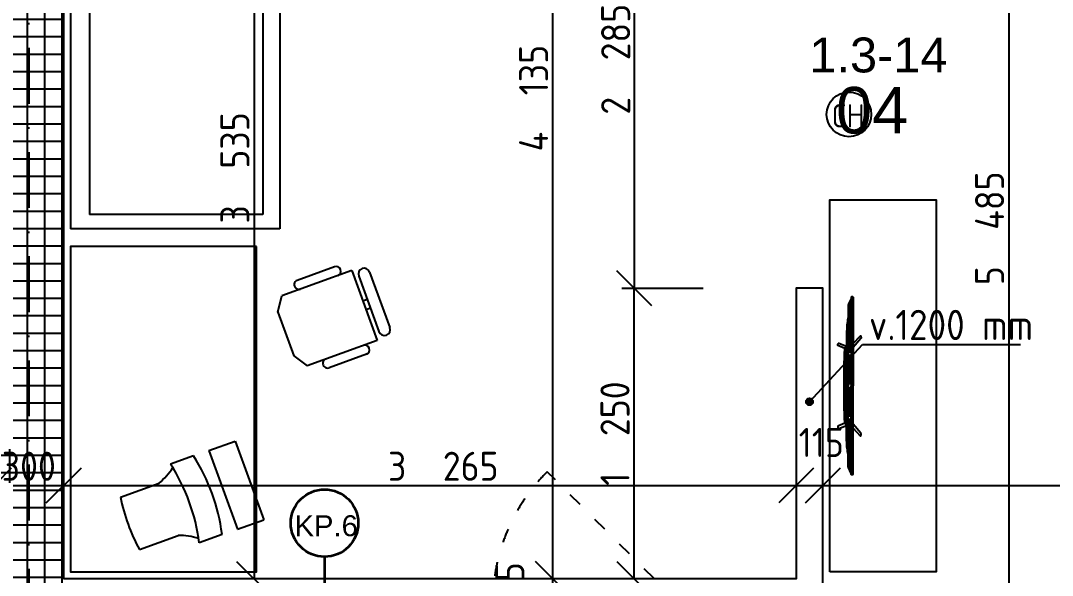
# Model space of a CAD drawing. Extents: x 4511820 to 5180432, y -1526536 to -944957.
# Drawn here: x 5109347 to 5113784, y -1297995 to -1295609 of the extents above; entities that cross this region are included whole.
import ezdxf

# ---------------------------------------------------------------- set-up
doc = ezdxf.new("R2010")
doc.units = 0
doc.header["$MEASUREMENT"] = 0
doc.linetypes.add('ACAD_ISO03W100', pattern=[30, 12, -18])
doc.linetypes.add('BODKOCIARKOVANA_3', pattern=[5.6, 3, -1.3, 0, -1.3])
doc.layers.get('0').update_dxf_attribs({"linetype": 'CONTINUOUS'})
doc.layers.get('Defpoints').update_dxf_attribs({"color": 61, "linetype": 'CONTINUOUS'})
for name, color, linetype in [('KÓTY', 4, 'CONTINUOUS'), ('MÚRY', 1, 'CONTINUOUS'), ('OKNÁ', 143, 'CONTINUOUS'), ('osi', 253, 'CONTINUOUS'), ('Plochy', 41, 'CONTINUOUS'), ('POPIS', 7, 'CONTINUOUS'), ('TENKÁ', 7, 'CONTINUOUS'), ('ZARIADENIE', 47, 'CONTINUOUS'), ('ZZ-chladenie', 133, 'CONTINUOUS'), ('ŠRAFY', 82, 'CONTINUOUS')]:
    doc.layers.add(name, color=color, linetype=linetype)
doc.layers.add('preklady', color=74, linetype='CONTINUOUS', lineweight=35)
doc.styles.add('ARIAL', font='arial.ttf')
doc.styles.add('STYLE1', font='isocp.shx')
doc.dimstyles.new('STANDARD-50', dxfattribs={"dimtxt": 125, "dimasz": 150, "dimexe": 10, "dimexo": 200, "dimgap": 20, "dimtad": 1, "dimdsep": 46, "dimlunit": 6, "dimtxsty": 'STYLE1', "dimblk1": 'OBLIQUE', "dimblk2": 'OBLIQUE', "dimsah": 1, "dimcen": 2.5, "dimse1": 1, "dimse2": 1, "dimadec": 0, "dimazin": 0, "dimtfac": 1, "dimtmove": 1, "dimatfit": 3, "dimldrblk": 'OBLIQUE', "dimfxl": 1, "dimtolj": 1, "dimtzin": 0, "dimarcsym": 0})

# ---------------------------------------------------------------- blocks, each defined once
blk = doc.blocks.new('Tv06_top_cad-block.com')
at = {"color": 0}
for points in [[(-161.1, -3.4), (-173.3, 26.2, 0.359324), (-175.3, 27.3, 0.097501), (-182.8, 24.2, 0.350578), (-183.5, 22.1), (-171.1, -10.4)], [(161.1, -3.4), (173.3, 26.2, -0.359324), (175.3, 27.3, -0.097501), (182.8, 24.2, -0.350578), (183.5, 22.1), (171.1, -10.4)], [(-381.9, -38.8, -0.13121), (-383.2, -32.7, -0.169032), (-383, -32.3), (-381.8, -31.1, -0.205713), (-381.3, -30.9), (-378.5, -30.9, 0.118206), (-376.2, -30.4), (-351.4, -18.4, -0.105648), (-345.8, -17), (0, -17)], [(-339.3, -21.2), (-339.3, -21.2, 0.099639), (-344.3, -22.2), (-349.2, -24.6, 0.215889), (-350.7, -26.3, 0.476075), (-349.4, -28, 0.244765)], [(-295.5, -17), (-282, -15, -0.02037), (-255.8, -12, -0.012056), (-227.2, -10.7), (-169.3, -10.7)], [(-182.5, -38.8), (-214.4, -69.1, 0.250582), (-215, -71, 0.266718), (-214.3, -71.9, 0.084688)], [(-214.3, -71.9), (-207.3, -73.1, 0.211205), (-203.3, -72.1), (-165.2, -38.8)], [(-181.8, -17), (-178.5, -14, -0.213415), (-177.3, -13.6), (0, -13.6)], [(-172.1, -13.6, -0.072098), (-159.2, -3, -0.121861), (-158.4, -2.8)], [(-170.1, -10.6, -0.053076), (-160.2, -2.9), (-158.4, -2.8)], [(-147.6, -13.6), (-147.6, -7.5, -0.414214), (-147.4, -7.3), (-146.5, -7.3, -0.414214), (-146.3, -7.5), (-146.3, -13.6)], [(-146.8, -28, 0.414214), (-145, -26.2), (-145, -23, 0.414214), (-146.8, -21.2)], [(-143.9, -13.6), (-143.9, -7.5, -0.414214), (-143.7, -7.3), (-142.7, -7.3, -0.414214), (-142.6, -7.5), (-142.6, -13.6)], [(-140.2, -13.6), (-140.2, -7.5, -0.414214), (-140, -7.3), (-139, -7.3, -0.414214), (-138.8, -7.5), (-138.8, -13.6)], [(-136.4, -13.6), (-136.4, -7.5, -0.414214), (-136.3, -7.3), (-135.3, -7.3, -0.414214), (-135.1, -7.5), (-135.1, -13.6)], [(-132.7, -13.6), (-132.7, -7.5, -0.414214), (-132.5, -7.3), (-131.6, -7.3, -0.414214), (-131.4, -7.5), (-131.4, -13.6)], [(-128.8, -28, -0.414214), (-130.6, -26.2), (-130.6, -23, -0.414214), (-128.8, -21.2)], [(-129, -13.6), (-129, -7.5, -0.414214), (-128.8, -7.3), (-127.9, -7.3, -0.414214), (-127.7, -7.5), (-127.7, -13.6)], [(-125.3, -13.6), (-125.3, -7.5, -0.414214), (-125.1, -7.3), (-124.1, -7.3, -0.414214), (-124, -7.5), (-124, -13.6)], [(-121.6, -13.6), (-121.6, -7.5, -0.414214), (-121.4, -7.3), (-120.4, -7.3, -0.414214), (-120.2, -7.5), (-120.2, -13.6)], [(-117.8, -13.6), (-117.8, -7.5, -0.414214), (-117.7, -7.3), (-116.7, -7.3, -0.414214), (-116.5, -7.5), (-116.5, -13.6)], [(-114.1, -13.6), (-114.1, -7.5, -0.414214), (-113.9, -7.3), (-113, -7.3, -0.414214), (-112.8, -7.5), (-112.8, -13.6)], [(-110.4, -13.6), (-110.4, -7.5, -0.414214), (-110.2, -7.3), (-109.3, -7.3, -0.414214), (-109.1, -7.5), (-109.1, -13.6)], [(-106.7, -13.6), (-106.7, -7.5, -0.414214), (-106.5, -7.3), (-105.5, -7.3, -0.414214), (-105.4, -7.5), (-105.4, -13.6)], [(-103, -13.6), (-103, -7.5, -0.414214), (-102.8, -7.3), (-101.8, -7.3, -0.414214), (-101.6, -7.5), (-101.6, -13.6)], [(-99.2, -13.6), (-99.2, -7.5, -0.414214), (-99.1, -7.3), (-98.1, -7.3, -0.414214), (-97.9, -7.5), (-97.9, -13.6)], [(-95.5, -13.6), (-95.5, -7.5, -0.414214), (-95.3, -7.3), (-94.4, -7.3, -0.414214), (-94.2, -7.5), (-94.2, -13.6)], [(-91.8, -13.6), (-91.8, -7.5, -0.414214), (-91.6, -7.3), (-90.7, -7.3, -0.414214), (-90.5, -7.5), (-90.5, -13.6)], [(-88.1, -13.6), (-88.1, -7.5, -0.414214), (-87.9, -7.3), (-86.9, -7.3, -0.414214), (-86.8, -7.5), (-86.8, -13.6)], [(-84.4, -13.6), (-84.4, -7.5, -0.414214), (-84.2, -7.3), (-83.2, -7.3, -0.414214), (-83, -7.5), (-83, -13.6)], [(-80.6, -13.6), (-80.6, -7.5, -0.414214), (-80.5, -7.3), (-79.5, -7.3, -0.414214), (-79.3, -7.5), (-79.3, -13.6)], [(-76.9, -13.6), (-76.9, -7.5, -0.414214), (-76.7, -7.3), (-75.8, -7.3, -0.414214), (-75.6, -7.5), (-75.6, -13.6)], [(-73.2, -13.6), (-73.2, -7.5, -0.414214), (-73, -7.3), (-72.1, -7.3, -0.414214), (-71.9, -7.5), (-71.9, -13.6)], [(-69.5, -13.6), (-69.5, -7.5, -0.414214), (-69.3, -7.3), (-68.3, -7.3, -0.414214), (-68.2, -7.5), (-68.2, -13.6)], [(-65.8, -13.6), (-65.8, -7.5, -0.414214), (-65.6, -7.3), (-64.6, -7.3, -0.414214), (-64.4, -7.5), (-64.4, -13.6)], [(-62, -13.6), (-62, -7.5, -0.414214), (-61.9, -7.3), (-60.9, -7.3, -0.414214), (-60.7, -7.5), (-60.7, -13.6)], [(-58.3, -13.6), (-58.3, -7.5, -0.414214), (-58.1, -7.3), (-57.2, -7.3, -0.414214), (-57, -7.5), (-57, -13.6)], [(-54.6, -13.6), (-54.6, -7.5, -0.414214), (-54.4, -7.3), (-53.5, -7.3, -0.414214), (-53.3, -7.5), (-53.3, -13.6)], [(-50.9, -13.6), (-50.9, -7.5, -0.414214), (-50.7, -7.3), (-49.7, -7.3, -0.414214), (-49.6, -7.5), (-49.6, -13.6)], [(-47.2, -13.6), (-47.2, -7.5, -0.414214), (-47, -7.3), (-46, -7.3, -0.414214), (-45.8, -7.5), (-45.8, -13.6)], [(-43.4, -13.6), (-43.4, -7.5, -0.414214), (-43.3, -7.3), (-42.3, -7.3, -0.414214), (-42.1, -7.5), (-42.1, -13.6)], [(-39.7, -13.6), (-39.7, -7.5, -0.414214), (-39.5, -7.3), (-38.6, -7.3, -0.414214), (-38.4, -7.5), (-38.4, -13.6)], [(-36, -13.6), (-36, -7.5, -0.414214), (-35.8, -7.3), (-34.9, -7.3, -0.414214), (-34.7, -7.5), (-34.7, -13.6)], [(-32.3, -13.6), (-32.3, -7.5, -0.414214), (-32.1, -7.3), (-31.1, -7.3, -0.414214), (-31, -7.5), (-31, -13.6)], [(-28.6, -13.6), (-28.6, -7.5, -0.414214), (-28.4, -7.3), (-27.4, -7.3, -0.414214), (-27.2, -7.5), (-27.2, -13.6)], [(-24.8, -13.6), (-24.8, -7.5, -0.414214), (-24.7, -7.3), (-23.7, -7.3, -0.414214), (-23.5, -7.5), (-23.5, -13.6)], [(-21.1, -13.6), (-21.1, -7.5, -0.414214), (-20.9, -7.3), (-20, -7.3, -0.414214), (-19.8, -7.5), (-19.8, -13.6)], [(-17.4, -13.6), (-17.4, -7.5, -0.414214), (-17.2, -7.3), (-16.3, -7.3, -0.414214), (-16.1, -7.5), (-16.1, -13.6)], [(-13.7, -13.6), (-13.7, -7.5, -0.414214), (-13.5, -7.3), (-12.5, -7.3, -0.414214), (-12.4, -7.5), (-12.4, -13.6)], [(-10, -13.6), (-10, -7.5, -0.414214), (-9.8, -7.3), (-8.8, -7.3, -0.414214), (-8.6, -7.5), (-8.6, -13.6)], [(-10, -28, 0.414214), (-8.2, -26.2), (-8.2, -23, 0.414214), (-10, -21.2)], [(-6.2, -13.6), (-6.2, -7.5, -0.414214), (-6.1, -7.3), (-5.1, -7.3, -0.414214), (-4.9, -7.5), (-4.9, -13.6)], [(-2.5, -13.6), (-2.5, -7.5, -0.414214), (-2.3, -7.3), (-1.4, -7.3, -0.414214), (-1.2, -7.5), (-1.2, -13.6)], [(181.8, -17), (178.5, -14, 0.213415), (177.3, -13.6), (0, -13.6)], [(381.9, -38.8, 0.13121), (383.2, -32.7, 0.169032), (383, -32.3), (381.8, -31.1, 0.205713), (381.3, -30.9), (378.5, -30.9, -0.118206), (376.2, -30.4), (351.4, -18.4, 0.105648), (345.8, -17), (0, -17)], [(2.5, -13.6), (2.5, -7.5, 0.414214), (2.3, -7.3), (1.4, -7.3, 0.414214), (1.2, -7.5), (1.2, -13.6)], [(6.2, -13.6), (6.2, -7.5, 0.414214), (6.1, -7.3), (5.1, -7.3, 0.414214), (4.9, -7.5), (4.9, -13.6)], [(10, -28, -0.414214), (8.2, -26.2), (8.2, -23, -0.414214), (10, -21.2)], [(10, -13.6), (10, -7.5, 0.414214), (9.8, -7.3), (8.8, -7.3, 0.414214), (8.6, -7.5), (8.6, -13.6)], [(13.7, -13.6), (13.7, -7.5, 0.414214), (13.5, -7.3), (12.5, -7.3, 0.414214), (12.4, -7.5), (12.4, -13.6)], [(17.4, -13.6), (17.4, -7.5, 0.414214), (17.2, -7.3), (16.3, -7.3, 0.414214), (16.1, -7.5), (16.1, -13.6)], [(21.1, -13.6), (21.1, -7.5, 0.414214), (20.9, -7.3), (20, -7.3, 0.414214), (19.8, -7.5), (19.8, -13.6)], [(24.8, -13.6), (24.8, -7.5, 0.414214), (24.7, -7.3), (23.7, -7.3, 0.414214), (23.5, -7.5), (23.5, -13.6)], [(28.6, -13.6), (28.6, -7.5, 0.414214), (28.4, -7.3), (27.4, -7.3, 0.414214), (27.2, -7.5), (27.2, -13.6)], [(32.3, -13.6), (32.3, -7.5, 0.414214), (32.1, -7.3), (31.1, -7.3, 0.414214), (31, -7.5), (31, -13.6)], [(36, -13.6), (36, -7.5, 0.414214), (35.8, -7.3), (34.9, -7.3, 0.414214), (34.7, -7.5), (34.7, -13.6)], [(39.7, -13.6), (39.7, -7.5, 0.414214), (39.5, -7.3), (38.6, -7.3, 0.414214), (38.4, -7.5), (38.4, -13.6)], [(43.4, -13.6), (43.4, -7.5, 0.414214), (43.3, -7.3), (42.3, -7.3, 0.414214), (42.1, -7.5), (42.1, -13.6)], [(47.2, -13.6), (47.2, -7.5, 0.414214), (47, -7.3), (46, -7.3, 0.414214), (45.8, -7.5), (45.8, -13.6)], [(50.9, -13.6), (50.9, -7.5, 0.414214), (50.7, -7.3), (49.7, -7.3, 0.414214), (49.6, -7.5), (49.6, -13.6)], [(54.6, -13.6), (54.6, -7.5, 0.414214), (54.4, -7.3), (53.5, -7.3, 0.414214), (53.3, -7.5), (53.3, -13.6)], [(58.3, -13.6), (58.3, -7.5, 0.414214), (58.1, -7.3), (57.2, -7.3, 0.414214), (57, -7.5), (57, -13.6)], [(62, -13.6), (62, -7.5, 0.414214), (61.9, -7.3), (60.9, -7.3, 0.414214), (60.7, -7.5), (60.7, -13.6)], [(65.8, -13.6), (65.8, -7.5, 0.414214), (65.6, -7.3), (64.6, -7.3, 0.414214), (64.4, -7.5), (64.4, -13.6)], [(69.5, -13.6), (69.5, -7.5, 0.414214), (69.3, -7.3), (68.3, -7.3, 0.414214), (68.2, -7.5), (68.2, -13.6)], [(73.2, -13.6), (73.2, -7.5, 0.414214), (73, -7.3), (72.1, -7.3, 0.414214), (71.9, -7.5), (71.9, -13.6)], [(76.9, -13.6), (76.9, -7.5, 0.414214), (76.7, -7.3), (75.8, -7.3, 0.414214), (75.6, -7.5), (75.6, -13.6)], [(80.6, -13.6), (80.6, -7.5, 0.414214), (80.5, -7.3), (79.5, -7.3, 0.414214), (79.3, -7.5), (79.3, -13.6)], [(84.4, -13.6), (84.4, -7.5, 0.414214), (84.2, -7.3), (83.2, -7.3, 0.414214), (83, -7.5), (83, -13.6)], [(88.1, -13.6), (88.1, -7.5, 0.414214), (87.9, -7.3), (86.9, -7.3, 0.414214), (86.8, -7.5), (86.8, -13.6)], [(91.8, -13.6), (91.8, -7.5, 0.414214), (91.6, -7.3), (90.7, -7.3, 0.414214), (90.5, -7.5), (90.5, -13.6)], [(95.5, -13.6), (95.5, -7.5, 0.414214), (95.3, -7.3), (94.4, -7.3, 0.414214), (94.2, -7.5), (94.2, -13.6)], [(99.2, -13.6), (99.2, -7.5, 0.414214), (99.1, -7.3), (98.1, -7.3, 0.414214), (97.9, -7.5), (97.9, -13.6)], [(103, -13.6), (103, -7.5, 0.414214), (102.8, -7.3), (101.8, -7.3, 0.414214), (101.6, -7.5), (101.6, -13.6)], [(106.7, -13.6), (106.7, -7.5, 0.414214), (106.5, -7.3), (105.5, -7.3, 0.414214), (105.4, -7.5), (105.4, -13.6)], [(110.4, -13.6), (110.4, -7.5, 0.414214), (110.2, -7.3), (109.3, -7.3, 0.414214), (109.1, -7.5), (109.1, -13.6)], [(114.1, -13.6), (114.1, -7.5, 0.414214), (113.9, -7.3), (113, -7.3, 0.414214), (112.8, -7.5), (112.8, -13.6)], [(117.8, -13.6), (117.8, -7.5, 0.414214), (117.7, -7.3), (116.7, -7.3, 0.414214), (116.5, -7.5), (116.5, -13.6)], [(121.6, -13.6), (121.6, -7.5, 0.414214), (121.4, -7.3), (120.4, -7.3, 0.414214), (120.2, -7.5), (120.2, -13.6)], [(125.3, -13.6), (125.3, -7.5, 0.414214), (125.1, -7.3), (124.1, -7.3, 0.414214), (124, -7.5), (124, -13.6)], [(129, -13.6), (129, -7.5, 0.414214), (128.8, -7.3), (127.9, -7.3, 0.414214), (127.7, -7.5), (127.7, -13.6)], [(128.8, -28, 0.414214), (130.6, -26.2), (130.6, -23, 0.414214), (128.8, -21.2)], [(132.7, -13.6), (132.7, -7.5, 0.414214), (132.5, -7.3), (131.6, -7.3, 0.414214), (131.4, -7.5), (131.4, -13.6)], [(136.4, -13.6), (136.4, -7.5, 0.414214), (136.3, -7.3), (135.3, -7.3, 0.414214), (135.1, -7.5), (135.1, -13.6)], [(140.2, -13.6), (140.2, -7.5, 0.414214), (140, -7.3), (139, -7.3, 0.414214), (138.8, -7.5), (138.8, -13.6)], [(143.9, -13.6), (143.9, -7.5, 0.414214), (143.7, -7.3), (142.7, -7.3, 0.414214), (142.6, -7.5), (142.6, -13.6)], [(146.8, -28, -0.414214), (145, -26.2), (145, -23, -0.414214), (146.8, -21.2)], [(147.6, -13.6), (147.6, -7.5, 0.414214), (147.4, -7.3), (146.5, -7.3, 0.414214), (146.3, -7.5), (146.3, -13.6)], [(172.1, -13.6, 0.072098), (159.2, -3, 0.121861), (158.4, -2.8)], [(170.1, -10.6, 0.053076), (160.2, -2.9), (158.4, -2.8)], [(214.3, -71.9), (207.3, -73.1, -0.211205), (203.3, -72.1), (165.2, -38.8)], [(295.5, -17), (282, -15, 0.02037), (255.8, -12, 0.012056), (227.2, -10.7), (169.3, -10.7)], [(182.5, -38.8), (214.4, -69.1, -0.250582), (215, -71, -0.266718), (214.3, -71.9, -0.084688)], [(339.3, -21.2), (339.3, -21.2, -0.099639), (344.3, -22.2), (349.2, -24.6, -0.215889), (350.7, -26.3, -0.476075), (349.4, -28, -0.244765)]]:
    blk.add_lwpolyline(points, format="xyb", dxfattribs=at)
for points in [[(-381.9, -38.8), (0, -38.8)], [(-378.5, -30.9), (0, -30.9)], [(-349.4, -28), (-146.8, -28)], [(-339.3, -21.2), (-146.8, -21.2)], [(-158.6, -6.5), (0, -6.5)], [(-128.8, -21.2), (-10, -21.2)], [(-128.8, -28), (-10, -28)], [(158.6, -6.5), (0, -6.5)], [(378.5, -30.9), (0, -30.9)], [(381.9, -38.8), (0, -38.8)], [(128.8, -21.2), (10, -21.2)], [(128.8, -28), (10, -28)], [(339.3, -21.2), (146.8, -21.2)], [(349.4, -28), (146.8, -28)]]:
    blk.add_lwpolyline(points, dxfattribs=at)
for centre, radius, start, end in [((0, -4564), 4564, 90, 91.9893), ((0, -4564), 4564, 88.0107, 90), ((-170.5, -10.1), 0.6, 200.9784, 314.0295), ((170.5, -10.1), 0.6, 225.9705, 339.0216)]:
    blk.add_arc(centre, radius, start, end, dxfattribs=at)
blk = doc.blocks.new('TV')
at = {"layer": 'ZARIADENIE', "color": 8}
blk.add_blockref('Tv06_top_cad-block.com', (4448198.7, -1316337.8), dxfattribs=at)
blk = doc.blocks.new('JEDNOPOSTEL')
at = {"layer": 'ZARIADENIE', "ltscale": 0.25}
for p, q in [((4449069, -1322230.2), (4447069, -1322230.2)), ((4447069, -1323130.2), (4447069, -1322230.2)), ((4449069, -1322230.2), (4449069, -1323130.2)), ((4449069, -1323130.2), (4447069, -1323130.2)), ((4448913, -1323349.6), (4448929.1, -1323317.4))]:
    blk.add_line(p, q, dxfattribs=at)
at = {"layer": 'ZARIADENIE', "color": 76, "ltscale": 0.25}
for p, q in [((4448390.6, -1322311.3), (4447130.6, -1322311.3)), ((4447130.6, -1323056.9), (4447130.6, -1322311.3)), ((4448540.6, -1322461.3), (4448390.6, -1322311.3)), ((4448390.6, -1322461.3), (4448390.6, -1322311.3)), ((4448992.6, -1322311.3), (4448623.3, -1322311.3)), ((4448623.3, -1323056.9), (4448623.3, -1322311.3)), ((4448992.6, -1323056.9), (4448992.6, -1322311.3)), ((4448540.6, -1322461.3), (4448390.6, -1322461.3)), ((4448540.6, -1323056.9), (4448540.6, -1322461.3)), ((4448540.6, -1323056.9), (4447130.6, -1323056.9)), ((4448992.6, -1323056.9), (4448623.3, -1323056.9))]:
    blk.add_line(p, q, dxfattribs=at)
at = {"layer": 'ZARIADENIE'}
blk.add_lwpolyline([(4448669, -1323160.2), (4448669, -1323560.2), (4449069, -1323560.2), (4449069, -1323160.2)], close=True, dxfattribs=at)
at = {"layer": 'ZARIADENIE', "ltscale": 0.25}
for centre, radius in [((4448929.1, -1323317.4), 69.7), ((4448913, -1323349.6), 51.9)]:
    blk.add_circle(centre, radius, dxfattribs=at)
blk = doc.blocks.new('_OBLIQUE')
at = {"color": 0, "linetype": 'ByBlock'}
blk.add_line((-0.5, -0.5), (0.5, 0.5), dxfattribs=at)
blk = doc.blocks.new('*D25096')
at = {"layer": 'Defpoints', "color": 0}
for p in [(5111636, -1298010.2), (5111897.5, -1298010.2), (5111897.5, -1298185.2)]:
    blk.add_point(p, dxfattribs=at)
at = {"layer": 'KÓTY', "color": 0, "lineweight": -2}
blk.add_line((5111636, -1298185.2), (5111636, -1298010.2), dxfattribs=at)
at = {"layer": 'KÓTY', "color": 0, "linetype": 'ByBlock', "lineweight": -2, "xscale": 150, "yscale": 150, "zscale": 150}
for p, rotation in [((5111636, -1298010.2), 90), ((5111636, -1298185.2), 270)]:
    blk.add_blockref('_OBLIQUE', p, dxfattribs=dict(at, rotation=rotation))
at = {"layer": 'KÓTY', "color": 0, "insert": (5111451, -1298046.9), "char_height": 125, "attachment_point": 5, "rotation": 90, "style": 'STYLE1'}
blk.add_mtext('\\A1;175', dxfattribs=at)
blk = doc.blocks.new('*D25097')
at = {"layer": 'Defpoints', "color": 0}
for p in [(5111636, -1293875.2), (5111636, -1293875.2), (5111897.5, -1298010.2)]:
    blk.add_point(p, dxfattribs=at)
at = {"layer": 'KÓTY', "color": 0, "lineweight": -2}
blk.add_line((5111636, -1298010.2), (5111636, -1293875.2), dxfattribs=at)
at = {"layer": 'KÓTY', "color": 0, "linetype": 'ByBlock', "lineweight": -2, "xscale": 150, "yscale": 150, "zscale": 150}
for p, rotation in [((5111636, -1293875.2), 90), ((5111636, -1298010.2), 270)]:
    blk.add_blockref('_OBLIQUE', p, dxfattribs=dict(at, rotation=rotation))
at = {"layer": 'KÓTY', "color": 0, "insert": (5111553.5, -1295942.7), "char_height": 125, "attachment_point": 5, "rotation": 90, "style": 'STYLE1'}
blk.add_mtext('\\A1;4ﾠ135', dxfattribs=at)
blk = doc.blocks.new('*D25102')
at = {"layer": 'Defpoints', "color": 0}
for p in [(5110351.5, -1294475.2), (5110351.5, -1298010.2), (5110351.5, -1298010.2)]:
    blk.add_point(p, dxfattribs=at)
at = {"layer": 'KÓTY', "color": 0, "lineweight": -2}
blk.add_line((5110351.5, -1294475.2), (5110351.5, -1298010.2), dxfattribs=at)
at = {"layer": 'KÓTY', "color": 0, "linetype": 'ByBlock', "lineweight": -2, "xscale": 150, "yscale": 150, "zscale": 150}
for p, rotation in [((5110351.5, -1294475.2), 90), ((5110351.5, -1298010.2), 270)]:
    blk.add_blockref('_OBLIQUE', p, dxfattribs=dict(at, rotation=rotation))
at = {"layer": 'KÓTY', "color": 0, "insert": (5110269, -1296242.7), "char_height": 125, "attachment_point": 5, "rotation": 90, "style": 'STYLE1'}
blk.add_mtext('\\A1;3ﾠ535', dxfattribs=at)
blk = doc.blocks.new('*D25103')
at = {"layer": 'Defpoints', "color": 0}
for p in [(5112797.5, -1297608.5), (5109532.5, -1298010.2), (5112797.5, -1298010.2)]:
    blk.add_point(p, dxfattribs=at)
at = {"layer": 'KÓTY', "color": 0, "lineweight": -2}
blk.add_line((5109532.5, -1297608.5), (5112797.5, -1297608.5), dxfattribs=at)
at = {"layer": 'KÓTY', "color": 0, "linetype": 'ByBlock', "lineweight": -2, "xscale": 150, "yscale": 150, "zscale": 150, "rotation": 180}
blk.add_blockref('_OBLIQUE', (5109532.5, -1297608.5), dxfattribs=at)
at = {"layer": 'KÓTY', "color": 0, "linetype": 'ByBlock', "lineweight": -2, "xscale": 150, "yscale": 150, "zscale": 150}
blk.add_blockref('_OBLIQUE', (5112797.5, -1297608.5), dxfattribs=at)
at = {"layer": 'KÓTY', "color": 0, "insert": (5111165, -1297526), "char_height": 125, "attachment_point": 5, "style": 'STYLE1'}
blk.add_mtext('\\A1;3ﾠ265', dxfattribs=at)
blk = doc.blocks.new('*D25104')
at = {"layer": 'Defpoints', "color": 0}
for p in [(5109232.5, -1297608.5), (5109532.5, -1297608.5), (5109532.5, -1297608.5)]:
    blk.add_point(p, dxfattribs=at)
at = {"layer": 'KÓTY', "color": 0, "lineweight": -2}
blk.add_line((5109232.5, -1297608.5), (5109532.5, -1297608.5), dxfattribs=at)
at = {"layer": 'KÓTY', "color": 0, "linetype": 'ByBlock', "lineweight": -2, "xscale": 150, "yscale": 150, "zscale": 150, "rotation": 180}
blk.add_blockref('_OBLIQUE', (5109232.5, -1297608.5), dxfattribs=at)
at = {"layer": 'KÓTY', "color": 0, "linetype": 'ByBlock', "lineweight": -2, "xscale": 150, "yscale": 150, "zscale": 150}
blk.add_blockref('_OBLIQUE', (5109532.5, -1297608.5), dxfattribs=at)
at = {"layer": 'KÓTY', "color": 0, "insert": (5109382.5, -1297526), "char_height": 125, "attachment_point": 5, "style": 'STYLE1'}
blk.add_mtext('\\A1;300', dxfattribs=at)
blk = doc.blocks.new('*D25105')
at = {"layer": 'Defpoints', "color": 0}
for p in [(5112682.5, -1297608.5), (5112797.5, -1297608.5), (5112797.5, -1297608.5)]:
    blk.add_point(p, dxfattribs=at)
at = {"layer": 'KÓTY', "color": 0, "lineweight": -2}
blk.add_line((5112682.5, -1297608.5), (5112797.5, -1297608.5), dxfattribs=at)
at = {"layer": 'KÓTY', "color": 0, "linetype": 'ByBlock', "lineweight": -2, "xscale": 150, "yscale": 150, "zscale": 150, "rotation": 180}
blk.add_blockref('_OBLIQUE', (5112682.5, -1297608.5), dxfattribs=at)
at = {"layer": 'KÓTY', "color": 0, "linetype": 'ByBlock', "lineweight": -2, "xscale": 150, "yscale": 150, "zscale": 150}
blk.add_blockref('_OBLIQUE', (5112797.5, -1297608.5), dxfattribs=at)
at = {"layer": 'KÓTY', "color": 0, "insert": (5112790.8, -1297423.5), "char_height": 125, "attachment_point": 5, "style": 'STYLE1'}
blk.add_mtext('\\A1;115', dxfattribs=at)
blk = doc.blocks.new('*D25106')
at = {"layer": 'Defpoints', "color": 0}
for p in [(5112797.5, -1297608.5), (5115872.5, -1297608.5), (5115872.5, -1297608.5)]:
    blk.add_point(p, dxfattribs=at)
at = {"layer": 'KÓTY', "color": 0, "lineweight": -2}
blk.add_line((5112797.5, -1297608.5), (5115872.5, -1297608.5), dxfattribs=at)
at = {"layer": 'KÓTY', "color": 0, "linetype": 'ByBlock', "lineweight": -2, "xscale": 150, "yscale": 150, "zscale": 150, "rotation": 180}
blk.add_blockref('_OBLIQUE', (5112797.5, -1297608.5), dxfattribs=at)
at = {"layer": 'KÓTY', "color": 0, "linetype": 'ByBlock', "lineweight": -2, "xscale": 150, "yscale": 150, "zscale": 150}
blk.add_blockref('_OBLIQUE', (5115872.5, -1297608.5), dxfattribs=at)
at = {"layer": 'KÓTY', "color": 0, "insert": (5114335, -1297526), "char_height": 125, "attachment_point": 5, "style": 'STYLE1'}
blk.add_mtext('\\A1;3ﾠ075', dxfattribs=at)
blk = doc.blocks.new('*D25155')
at = {"layer": 'Defpoints', "color": 0}
for p in [(5112750, -1293760.2), (5112870, -1299245.2), (5113597, -1299245.2)]:
    blk.add_point(p, dxfattribs=at)
at = {"layer": 'KÓTY', "color": 0, "lineweight": -2}
blk.add_line((5113597, -1293760.2), (5113597, -1299245.2), dxfattribs=at)
at = {"layer": 'KÓTY', "color": 0, "linetype": 'ByBlock', "lineweight": -2, "xscale": 150, "yscale": 150, "zscale": 150}
for p, rotation in [((5113597, -1293760.2), 90), ((5113597, -1299245.2), 270)]:
    blk.add_blockref('_OBLIQUE', p, dxfattribs=dict(at, rotation=rotation))
at = {"layer": 'KÓTY', "color": 0, "insert": (5113514.5, -1296502.7), "char_height": 125, "attachment_point": 5, "rotation": 90, "style": 'STYLE1'}
blk.add_mtext('\\A1;5ﾠ485', dxfattribs=at)
blk = doc.blocks.new('*D25654')
at = {"layer": 'Defpoints', "color": 0}
for p in [(5111986, -1296760.2), (5112579, -1296760.2), (5112579, -1298010.2)]:
    blk.add_point(p, dxfattribs=at)
at = {"layer": 'KÓTY', "color": 0, "lineweight": -2}
blk.add_line((5111986, -1298010.2), (5111986, -1296760.2), dxfattribs=at)
at = {"layer": 'KÓTY', "color": 0, "linetype": 'ByBlock', "lineweight": -2, "xscale": 150, "yscale": 150, "zscale": 150}
for p, rotation in [((5111986, -1296760.2), 90), ((5111986, -1298010.2), 270)]:
    blk.add_blockref('_OBLIQUE', p, dxfattribs=dict(at, rotation=rotation))
at = {"layer": 'KÓTY', "color": 0, "insert": (5111903.5, -1297385.2), "char_height": 125, "attachment_point": 5, "rotation": 90, "style": 'STYLE1'}
blk.add_mtext('\\A1;1ﾠ250', dxfattribs=at)
blk = doc.blocks.new('*D25655')
at = {"layer": 'Defpoints', "color": 0}
for p in [(5112682.5, -1294475.2), (5111986, -1296760.2), (5112682.5, -1296760.2)]:
    blk.add_point(p, dxfattribs=at)
at = {"layer": 'KÓTY', "color": 0, "lineweight": -2}
blk.add_line((5111986, -1294475.2), (5111986, -1296760.2), dxfattribs=at)
at = {"layer": 'KÓTY', "color": 0, "linetype": 'ByBlock', "lineweight": -2, "xscale": 150, "yscale": 150, "zscale": 150}
for p, rotation in [((5111986, -1294475.2), 90), ((5111986, -1296760.2), 270)]:
    blk.add_blockref('_OBLIQUE', p, dxfattribs=dict(at, rotation=rotation))
at = {"layer": 'KÓTY', "color": 0, "insert": (5111906.5, -1295775.5), "char_height": 125, "attachment_point": 5, "rotation": 90, "style": 'STYLE1'}
blk.add_mtext('\\A1;2ﾠ285', dxfattribs=at)

msp = doc.modelspace()

# ---------------------------------------------------------------- hatches: boundary and pattern name
at = {"layer": 'KÓTY'}
h = msp.add_hatch(color=256, dxfattribs=at)
h.dxf.hatch_style = 1
h.paths.add_polyline_path([(5112725, -1297248.691, -0.65381715), (5112750.174, -1297237.669, -1.52947961)])
at = {"layer": 'ŠRAFY', "ltscale": 0.25}
h = msp.add_hatch(dxfattribs=at)
h.set_pattern_fill('ANSI37', color=256, scale=600, angle=45)
h.set_pattern_definition([(90, (-3307273.674, 493071.734), (-75, 1e-14), []), (180, (-3307273.674, 493071.734), (-1e-14, -75), [])])
h.paths.add_polyline_path([(5109232.5, -1295330.191), (5109232.5, -1295445.191), (5109232.5, -1298185.191), (5109532.5, -1298185.191), (5109532.5, -1298010.191), (5109532.5, -1294475.191), (5109532.5, -1294360.191), (5109532.5, -1293685.191), (5109347.5, -1293685.191), (5109232.5, -1293685.191), (5109232.5, -1295280.191)])

# ---------------------------------------------------------------- linework, layer by layer
at = {"layer": 'KÓTY', "ltscale": 25}
msp.add_line((5111932.597, -1296760.191), (5112282.597, -1296760.191), dxfattribs=at)
at = {"layer": 'KÓTY'}
for p, q in [((5112740, -1297248.691), (5112968, -1297001.691)), ((5112968, -1297001.691), (5113647.5, -1297001.691))]:
    msp.add_line(p, q, dxfattribs=at)
msp.add_circle((5112740, -1297248.691), 15, dxfattribs=at)
at = {"layer": 'MÚRY'}
msp.add_line((5109532.5, -1294475.191), (5109532.5, -1298010.191), dxfattribs=at)
at = {"layer": 'OKNÁ', "linetype": 'ACAD_ISO03W100', "ltscale": 5}
msp.add_line((5112177.5, -1298115.191), (5111611.815, -1297549.506), dxfattribs=at)
msp.add_arc((5112177.5, -1298115.191), 800, 135, 180, dxfattribs=at)
at = {"layer": 'osi', "linetype": 'BODKOCIARKOVANA_3', "ltscale": 80}
msp.add_line((5109382.5, -1284972.097), (5109382.5, -1316900), dxfattribs=at)
at = {"layer": 'Plochy'}
msp.add_lwpolyline([(5109532.5, -1298010.191), (5109532.5, -1294475.191), (5111532.5, -1294475.191), (5111532.5, -1293875.191), (5112682.5, -1293875.191), (5112682.5, -1294475.191), (5112797.5, -1294475.191), (5112797.5, -1292685.191), (5112912.5, -1292685.191), (5112912.5, -1291995.191), (5115872.5, -1291995.191), (5115872.5, -1294270.191), (5115457.5, -1294270.191), (5115457.5, -1295020.191), (5115872.5, -1295020.191), (5115872.5, -1299245.191), (5112797.5, -1299245.191), (5112797.5, -1296760.191), (5112682.5, -1296760.191), (5112682.5, -1298010.191)], close=True, dxfattribs=at)
at = {"layer": 'preklady'}
msp.add_line((5110654.404, -1297915.383), (5110654.404, -1298126.191), dxfattribs=at)
at = {"layer": 'preklady', "ltscale": 0.25}
msp.add_circle((5110654.404, -1297770.383), 145, dxfattribs=at)
at = {"layer": 'TENKÁ'}
for p, q in [((5112797.5, -1296760.191), (5112682.5, -1296760.191)), ((5112682.5, -1296760.191), (5112682.5, -1298010.191)), ((5112797.5, -1298010.191), (5112797.5, -1296760.191))]:
    msp.add_line(p, q, dxfattribs=at)
at = {"layer": 'ZARIADENIE', "color": 33, "ltscale": 0.25}
for p, q in [((5110771.378, -1296683.71), (5110470.677, -1296793.156)), ((5110697.969, -1296667.861), (5110537.009, -1296726.446)), ((5110771.378, -1296683.71), (5110880.825, -1296984.411)), ((5110801.388, -1296707.684), (5110888.403, -1296946.756)), ((5110848.373, -1296690.583), (5110935.387, -1296929.655)), ((5110453.61, -1296863.218), (5110470.677, -1296793.156)), ((5110838.055, -1296808.426), (5110819.261, -1296815.267)), ((5110453.61, -1296863.218), (5110522.014, -1297051.157)), ((5110851.736, -1296846.014), (5110832.942, -1296852.854)), ((5110880.825, -1296984.411), (5110580.123, -1297093.858)), ((5110522.014, -1297051.157), (5110580.123, -1297093.858)), ((5110834.777, -1297043.738), (5110673.817, -1297102.323))]:
    msp.add_line(p, q, dxfattribs=at)
at = {"layer": 'ZARIADENIE', "color": 8, "ltscale": 0.25}
for p, q in [((5110157.349, -1297458.576), (5110270.112, -1297417.533)), ((5110270.112, -1297417.533), (5110393.24, -1297755.823)), ((5110090.671, -1297480.644), (5109992.202, -1297516.483)), ((5110157.349, -1297458.576), (5110280.477, -1297796.865)), ((5109776.699, -1297658.771), (5109942.976, -1297598.251)), ((5110280.477, -1297796.865), (5110393.24, -1297755.823)), ((5109858.784, -1297884.297), (5110025.061, -1297823.777)), ((5110213.798, -1297818.933), (5110115.329, -1297854.773))]:
    msp.add_line(p, q, dxfattribs=at)
at = {"layer": 'ZARIADENIE', "color": 45, "ltscale": 0.25}
msp.add_lwpolyline([(5112827.5, -1297980.191), (5112827.5, -1296380.191), (5113285.267, -1296380.191), (5113285.267, -1297980.191)], close=True, dxfattribs=at)
at = {"layer": 'ZARIADENIE'}
msp.add_lwpolyline([(5110362.5, -1296580.191), (5109562.5, -1296580.191), (5109562.5, -1297980.191), (5110362.5, -1297980.191)], close=True, dxfattribs=at)
at = {"layer": 'ZARIADENIE', "color": 33, "ltscale": 0.25}
for centre, radius, start, end in [((5110704.81, -1296686.655), 20, 290, 110), ((5110824.88, -1296699.134), 25, 20, 200), ((5110543.85, -1296745.24), 20, 110, 290), ((5110911.895, -1296938.205), 25, 200, 20), ((5110827.937, -1297024.944), 20, 290, 110), ((5110666.977, -1297083.529), 20, 110, 290)]:
    msp.add_arc(centre, radius, start, end, dxfattribs=at)
at = {"layer": 'ZARIADENIE', "color": 8, "ltscale": 0.25}
for centre, radius, start, end in [((5109400.48, -1297923.405), 820, 7.319616, 32.680383), ((5109302.012, -1297959.244), 820, 7.319616, 32.680383), ((5109772.526, -1297388.624), 270.179, 309.115037, 328.028098), ((5110579.994, -1297494.097), 820, 191.585032, 208.414968), ((5110029.234, -1298093.924), 270.179, 71.971902, 90.884963)]:
    msp.add_arc(centre, radius, start, end, dxfattribs=at)
at = {"layer": 'ZZ-chladenie'}
msp.add_circle((5112909.776, -1296012.534), 96, dxfattribs=at)

# ---------------------------------------------------------------- block references
at = {"layer": 'Plochy', "color": 2, "xscale": -1, "rotation": 89.99999999999994}
msp.add_blockref('TV', (3796550.841, 3151018.527), dxfattribs=at)
at = {"layer": 'ZARIADENIE', "color": 2, "rotation": 90.00000000000004}
msp.add_blockref('JEDNOPOSTEL', (3787332.309, -5743574.191), dxfattribs=at)

# ---------------------------------------------------------------- texts
at = {"layer": 'POPIS', "lineweight": 40, "ltscale": 0.25, "style": 'ARIAL'}
for s, height, p in [('1.3-14', 150, (5112739.411, -1295832.079)), ('04', 200, (5112853.938, -1296094.618))]:
    msp.add_text(s, height=height, dxfattribs=at).set_placement(p)
at = {"layer": 'preklady', "linetype": 'Continuous', "lineweight": 20, "style": 'ARIAL'}
msp.add_text('KP.6', height=90, dxfattribs=at).set_placement((5110525.14, -1297826.639))
at = {"layer": 'TENKÁ', "linetype": 'Continuous', "style": 'STYLE1'}
msp.add_text('v.1200 mm', height=130, dxfattribs=at).set_placement((5112995.372, -1296983.108))
at = {"layer": 'ZZ-chladenie', "style": 'STYLE1'}
msp.add_text('CH', height=100, dxfattribs=at).set_placement((5112835.149, -1296068.733))

# ---------------------------------------------------------------- dimensions: what is measured, and where the dimension line sits
at = {"layer": 'KÓTY'}
for base, p1, p2, picture, middle in [((5113597, -1299245.191), (5112750, -1293760.191), (5112870, -1299245.191), '*D25155', (5113514.457, -1296502.691)), ((5111636, -1293875.191), (5111897.5, -1298010.191), (5111636, -1293875.191), '*D25097', (5111553.457, -1295942.691)), ((5110351.5, -1298010.191), (5110351.5, -1294475.191), (5110351.5, -1298010.191), '*D25102', (5110268.957, -1296242.691)), ((5111986, -1296760.191), (5112579, -1298010.191), (5112579, -1296760.191), '*D25654', (5111903.457, -1297385.191)), ((5111636, -1298010.191), (5111897.5, -1298185.191), (5111897.5, -1298010.191), '*D25096', (5111451, -1298046.941))]:
    dim = msp.add_linear_dim(base=base, p1=p1, p2=p2, angle=90, dimstyle='STANDARD-50', dxfattribs=at)
    dim.commit()
    dim.dimension.update_dxf_attribs({"geometry": picture, "text_midpoint": middle})
dim = msp.add_linear_dim(base=(5111986, -1296760.191), p1=(5112682.5, -1294475.191), p2=(5112682.5, -1296760.191), angle=90, dimstyle='STANDARD-50', override={"dimtxsty": 'STYLE1', "dimldrblk": 'OBLIQUE'}, dxfattribs=at)
dim.commit()
dim.dimension.update_dxf_attribs({"geometry": '*D25655', "text_midpoint": (5111989, -1295775.5), "dimtype": 160})
for base, p1, p2, picture, middle in [((5112797.5, -1297608.5), (5112682.5, -1297608.5), (5112797.5, -1297608.5), '*D25105', (5112790.75, -1297423.5)), ((5109532.5, -1297608.5), (5109232.5, -1297608.5), (5109532.5, -1297608.5), '*D25104', (5109382.5, -1297526)), ((5112797.5, -1297608.5), (5109532.5, -1298010.191), (5112797.5, -1298010.191), '*D25103', (5111165, -1297525.957)), ((5115872.5, -1297608.5), (5112797.5, -1297608.5), (5115872.5, -1297608.5), '*D25106', (5114335, -1297525.957))]:
    dim = msp.add_linear_dim(base=base, p1=p1, p2=p2, dimstyle='STANDARD-50', dxfattribs=at)
    dim.commit()
    dim.dimension.update_dxf_attribs({"geometry": picture, "text_midpoint": middle})

doc.saveas('drawing.dxf')
